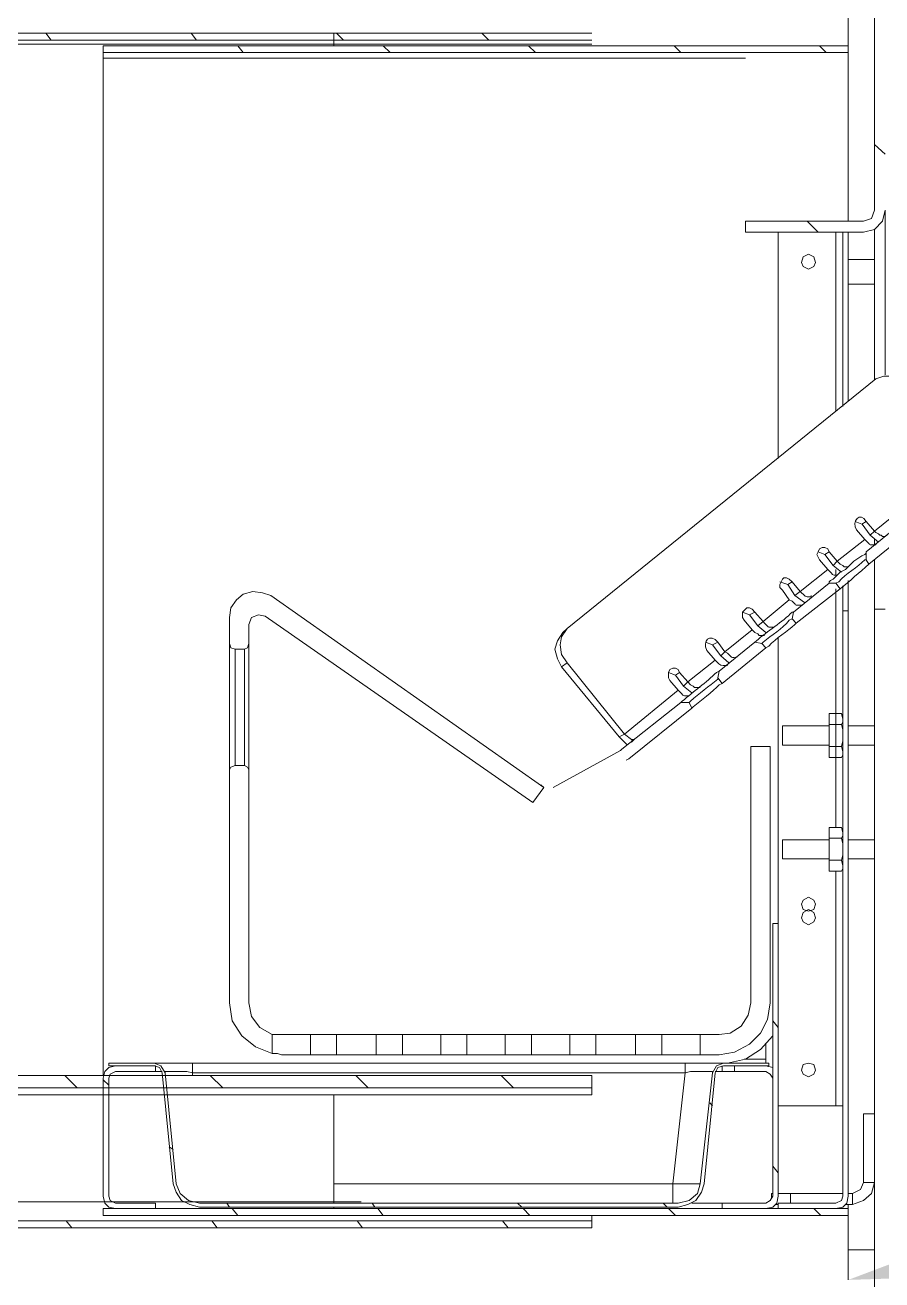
# Model space of a CAD drawing. Header units: inches. Extents: x 5 to 516, y -193 to 129.
# Drawn here: x 35.435 to 36.129, y -189.437 to -188.42 of the extents above; entities that cross this region are included whole.
import ezdxf

# ---------------------------------------------------------------- set-up
doc = ezdxf.new("R2010")
doc.units = ezdxf.units.IN
doc.header["$MEASUREMENT"] = 0
doc.layers.add('PDF7_Geometry', color=7, linetype='Continuous')
doc.layers.add('PDF7_Solid Fills', color=7, linetype='Continuous')

msp = doc.modelspace()

# ---------------------------------------------------------------- linework, layer by layer
at = {"layer": 'PDF7_Geometry', "lineweight": 15}
for points in [[(36.1013284, -188.5746732), (36.1013284, -188.4902287), (36.1013284, -187.9991176), (35.997995, -187.9991176), (35.997995, -187.9680064), (36.1013284, -187.9680064)], [(36.122442, -188.570229), (36.122442, -188.0668956), (36.1313309, -188.0668956)], [(35.8935511, -188.4268957), (34.9346622, -188.4268957), (34.9346622, -188.4324513), (35.8935511, -188.4324513)], [(35.4557753, -188.432451), (35.4513309, -188.4268955)], [(35.5735506, -188.432451), (35.5691061, -188.4268955)], [(35.6846617, -188.4357844), (35.6846617, -188.432451), (35.6846617, -188.4268955)], [(35.6924403, -188.432451), (35.6868847, -188.4268955)], [(35.8102178, -188.432451), (35.8046622, -188.4268955)], [(35.8935511, -188.4357842), (34.9346622, -188.4357842)], [(36.1013284, -188.4368953), (35.497995, -188.4368953), (35.497995, -188.4424508), (36.1013284, -188.4424508)], [(35.6113291, -188.4424506), (35.6068846, -188.4368951)], [(35.6846617, -188.4357842), (35.6846617, -188.4368953)], [(35.7302188, -188.4424506), (35.7246632, -188.4368951)], [(35.8479963, -188.4424506), (35.8424407, -188.4368951)], [(35.9657738, -188.4424506), (35.9602183, -188.4368951)], [(36.0835513, -188.4424506), (36.0779958, -188.4368951)], [(35.4979958, -188.4424506), (35.4979958, -189.2713395)], [(35.4979958, -188.4468954), (36.0179959, -188.4468954)], [(36.1313306, -188.5246729), (36.1224417, -188.5168951)], [(36.1313306, -188.7035622), (36.1313306, -188.5702289), (36.1291083, -188.5791177), (36.1224417, -188.5857844), (36.1135528, -188.5880066)], [(36.122442, -188.5702289), (36.1202198, -188.5768955), (36.1135531, -188.5791177)], [(36.1135512, -188.5791174), (36.0179957, -188.5791174), (36.0179957, -188.5880063), (36.1135512, -188.5880063)], [(36.0768849, -188.5880065), (36.067996, -188.5791176)], [(36.1013284, -188.5791174), (36.1013284, -188.5746729)], [(36.0446629, -188.5880065), (36.0446629, -188.7713398)], [(36.0913299, -188.7324513), (36.0913299, -188.5880068)], [(36.0968841, -188.5880065), (36.0968841, -188.7291176)], [(36.1013284, -188.5880065), (36.1013284, -188.7246732)], [(36.122442, -188.7080067), (36.122442, -188.5857845)], [(36.122442, -188.6102284), (36.1013309, -188.6102284)], [(36.1013284, -188.6302287), (36.1224395, -188.6302287)], [(35.8735519, -188.9368953), (35.8691075, -188.9302287), (35.8679964, -188.9224509), (35.8691075, -188.9157842), (35.8735519, -188.9091175), (36.123552, -188.7068953)], [(36.1157742, -188.8224509), (36.1224409, -188.8302286), (36.1968853, -188.7702286), (36.1502186, -188.7124508)], [(36.123552, -188.7068956), (36.1302186, -188.7046734), (36.1379964, -188.7046734), (36.1446631, -188.7068956), (36.1502186, -188.7124512)], [(36.1157734, -188.822451), (36.11244, -188.8246732), (36.1068845, -188.822451)], [(36.1124413, -188.8246731), (36.119108, -188.833562)], [(36.1446623, -188.8235623), (36.1157734, -188.8468956), (36.1157734, -188.8535623), (36.1179956, -188.8568956), (36.1535512, -188.8280067)], [(35.9957742, -188.9202286), (36.0013297, -188.9280064), (36.023552, -188.9102286), (36.0168853, -188.9024509), (36.0157742, -188.9002286), (36.0157742, -188.8957842), (36.0179964, -188.893562), (36.0191075, -188.8924509), (36.0213297, -188.8924509), (36.023552, -188.893562), (36.0257742, -188.8957842), (36.0324409, -188.903562), (36.053552, -188.8857842), (36.0479964, -188.8780064), (36.0457742, -188.8757842), (36.0457742, -188.873562), (36.0468853, -188.8713397), (36.0479964, -188.8691175), (36.0491075, -188.8680064), (36.0513297, -188.8680064), (36.053552, -188.8691175), (36.0557742, -188.8713397), (36.0624409, -188.8791175), (36.0846631, -188.8613397), (36.0779964, -188.853562), (36.0768853, -188.8513397), (36.0757742, -188.8491175), (36.0768853, -188.8468953), (36.0779964, -188.8446731), (36.0802186, -188.843562), (36.0824409, -188.843562), (36.0846631, -188.8446731), (36.0857742, -188.8468953), (36.0924409, -188.8546731), (36.1146631, -188.8368953), (36.1079964, -188.8291175)], [(36.1257741, -188.8391176), (36.1191074, -188.833562)], [(36.1191077, -188.8335617), (36.122441, -188.8302283)], [(36.1324405, -188.8335617), (36.1313294, -188.8346728), (36.1291072, -188.8346728), (36.1279961, -188.8335617), (36.1268849, -188.8335617), (36.1257738, -188.8324506), (36.1235516, -188.8313394), (36.1224405, -188.8302283)], [(36.1146634, -188.8368954), (36.1157746, -188.8380065)], [(36.1224412, -188.8413399), (36.1235523, -188.8413399), (36.1235523, -188.8402288)], [(36.122442, -188.8413397), (36.122442, -188.8368953)], [(36.0857735, -188.8468956), (36.0824401, -188.8491178), (36.0768846, -188.8468956)], [(36.0824414, -188.8491177), (36.0891081, -188.8580066)], [(36.1157734, -188.8468956), (36.1157734, -188.8480067), (36.1146623, -188.8491178), (36.11244, -188.8502289), (36.1057734, -188.8546734), (36.10244, -188.8580067), (36.0991067, -188.86134), (36.0946623, -188.8635623), (36.0891067, -188.8691178), (36.0868845, -188.8702289), (36.0857734, -188.87134), (36.0857734, -188.8724512)], [(36.1024406, -188.8580063), (36.1013295, -188.8591174), (36.0979961, -188.8591174), (36.096885, -188.8580063), (36.0946628, -188.8568951), (36.0935517, -188.855784), (36.0924406, -188.8546729), (36.0891073, -188.8580063), (36.0957739, -188.8635618)], [(36.1146633, -188.8535624), (36.1157744, -188.8535624)], [(36.122442, -188.853562), (36.122442, -189.7413398)], [(36.122442, -188.8935621), (36.122442, -188.8535621)], [(36.0846635, -188.8613395), (36.0857746, -188.8624506)], [(36.0913299, -188.8657843), (36.0913299, -188.8613398)], [(36.0924413, -188.8657839), (36.0935524, -188.8646728)], [(36.0968841, -188.8946734), (36.0968841, -188.8746734), (36.0968841, -189.3691179), (36.095773, -189.3724512), (36.0913286, -189.3746734), (36.0446619, -189.3746734), (36.0446619, -189.3791179), (36.0913286, -189.3791179)], [(36.0557736, -188.8713402), (36.0524402, -188.8735624), (36.0457736, -188.8713402)], [(36.0524415, -188.8735623), (36.057997, -188.8824512)], [(36.1013284, -188.8702286), (36.1013284, -189.3691175), (36.1002173, -189.3746731), (36.0968839, -189.3780064), (36.0913284, -189.3791175)], [(36.0913299, -188.8724512), (36.0935521, -188.8713401)], [(36.1013284, -188.8946731), (36.1013284, -188.8702287)], [(35.6002184, -188.900229), (35.6013295, -188.8924512), (35.605774, -188.8857846), (35.6113295, -188.8813401), (35.6191073, -188.8791179), (35.6268851, -188.880229), (35.6335517, -188.8824512)], [(35.6335511, -188.8824509), (35.8546622, -189.0380065), (35.8457734, -189.0502287), (35.6291067, -188.8991176), (35.6235511, -188.8980065), (35.6179956, -188.9002287), (35.6157733, -188.9057843), (35.6157733, -188.9213398), (35.6146622, -188.9246732), (35.61244, -188.9257843)], [(36.0535514, -188.885784), (36.0557736, -188.8868951)], [(36.063553, -188.8802286), (36.0624418, -188.8791175), (36.0579974, -188.8824508), (36.0657752, -188.8880064)], [(36.0713307, -188.8824508), (36.0713307, -188.8835619), (36.0702196, -188.8835619)], [(36.0913299, -189.0702289), (36.0913299, -188.8768955)], [(36.0913299, -188.9780065), (36.0913299, -188.8791176)], [(36.0257736, -188.8957842), (36.0213292, -188.8980064), (36.0157736, -188.8957842)], [(36.0568857, -188.8957842), (36.0557746, -188.8957842)], [(36.0624403, -188.8902285), (36.0635514, -188.8902285)], [(36.0968841, -188.8946731), (36.1013286, -188.8946731)], [(36.1313306, -188.8935621), (36.1224417, -188.8935621)], [(35.6002184, -189.0235621), (35.6002184, -188.9213398), (35.6002184, -188.9002287)], [(36.0213294, -188.8980069), (36.027996, -188.9068958)], [(36.0335508, -188.9046731), (36.0324397, -188.903562), (36.0279952, -188.9068954), (36.0346619, -188.9124509)], [(36.0535523, -188.9024509), (36.0557745, -188.9013398)], [(36.0591079, -188.9046733), (36.0579968, -188.9057844)], [(35.8702188, -188.9124507), (35.8657744, -188.9191174), (35.8635521, -188.9257841), (35.8657744, -188.9335619), (35.8691077, -188.9402285), (35.8735521, -188.9368952)], [(35.8735519, -188.9091175), (35.8702186, -188.9124509)], [(36.0235515, -188.9102286), (36.0246626, -188.9113397), (36.0257737, -188.9124508), (36.027996, -188.9135619), (36.0291071, -188.9146731), (36.0335515, -188.9146731)], [(36.0413286, -188.9080065), (36.0402175, -188.9080065)], [(36.0446629, -188.916895), (36.0446629, -189.1302284)], [(35.6002182, -188.9213402), (35.6013293, -188.9246736), (35.6046627, -188.9257847), (35.6124405, -188.9257847)], [(35.6046627, -189.0202287), (35.6046627, -188.9257842)], [(35.6124413, -188.9257847), (35.6124413, -189.0202291)], [(35.6157733, -189.0235619), (35.6157733, -188.9213396)], [(35.9568853, -188.9513398), (35.9557742, -188.9491175), (35.9557742, -188.9446731), (35.9568853, -188.9424509), (35.9591075, -188.9413398), (35.9613297, -188.9413398), (35.963552, -188.9424509), (35.9646631, -188.9446731), (35.9713297, -188.9524509), (35.993552, -188.9346731), (35.9868853, -188.9268953)], [(35.9957737, -188.9202288), (35.9913293, -188.922451), (35.9857737, -188.9202288)], [(35.9913295, -188.9224509), (35.9979961, -188.9313398)], [(36.0257748, -188.9202284), (35.9968859, -188.9435617), (35.9957748, -188.9491173), (35.9991081, -188.9535617), (36.0346637, -188.9246728)], [(36.0346622, -188.924673), (36.0313288, -188.9213397), (36.0257733, -188.9202286)], [(36.0268857, -188.9191175), (36.0257746, -188.9202286)], [(36.0313301, -188.9213398), (36.0324412, -188.9202287)], [(36.0368857, -188.9235622), (36.0346634, -188.9246733)], [(35.8735523, -188.9368952), (35.920219, -188.994673), (35.9157745, -188.9968952)], [(35.9935516, -188.9346732), (35.9946627, -188.9357843)], [(36.0035531, -188.9291177), (36.0013309, -188.9280066), (35.9979976, -188.93134), (36.0046642, -188.9368955)], [(36.0113309, -188.9324511), (36.0102198, -188.9324511)], [(35.9157747, -188.9968952), (35.869108, -188.9402285)], [(35.9646639, -188.9446728), (35.9613305, -188.946895), (35.955775, -188.9446728)], [(35.9613296, -188.9468955), (35.9679962, -188.9557844)], [(35.9968859, -188.9435617), (35.9946637, -188.9446728)], [(36.0024405, -188.9391176), (36.0035516, -188.9391176)], [(35.9635517, -188.9591178), (35.956885, -188.95134)], [(35.9713303, -188.9524508), (35.9679969, -188.9557842), (35.9746636, -188.9613397)], [(35.9813287, -188.9568956), (35.9768843, -188.9568956), (35.9757732, -188.9557845), (35.973551, -188.9546734), (35.9713287, -188.9524512)], [(35.9957735, -188.9502285), (35.9957735, -188.9491174)], [(35.9991081, -188.9535624), (35.9968858, -188.9546736)], [(35.9257739, -188.9991178), (35.9202183, -188.9946733), (35.9635517, -188.9591178), (35.9646628, -188.9602289)], [(35.9713295, -188.9635622), (35.9724406, -188.9635622)], [(35.9657746, -188.9691175), (35.9179968, -189.0068953), (35.9168857, -189.0080064)], [(35.9213289, -189.0157844), (35.9235511, -189.0146733), (35.9746623, -188.9735622)], [(35.9746623, -188.9735616), (35.9724401, -188.9691172), (35.9657735, -188.9691172)], [(35.9668859, -188.9680062), (35.9657748, -188.9691173)], [(35.9724402, -188.9691174), (35.9735513, -188.9680063)], [(35.9757747, -188.9724513), (35.9746636, -188.9735625)], [(36.085773, -188.9780069), (36.095773, -188.9780069), (36.0968841, -188.9824513), (36.0968841, -188.9846735), (36.095773, -188.9868957)], [(36.0857735, -188.9780065), (36.0857735, -188.9868954), (36.0957735, -188.9868954)], [(36.0957742, -188.9780065), (36.0968853, -188.9802287)], [(36.0479972, -189.0035622), (36.0479972, -188.9880066), (36.085775, -188.9880066)], [(36.0857735, -188.9868954), (36.0857735, -189.0046732), (36.0957735, -189.0046732)], [(36.0957742, -188.9868956), (36.0968853, -188.99134), (36.0968853, -188.9957844)], [(36.1013284, -188.9880066), (36.1224395, -188.9880066)], [(35.9224411, -189.0035621), (35.9157744, -188.9968954)], [(36.0446629, -188.993562), (36.0446629, -189.2191175)], [(36.0968841, -188.9957841), (36.0968841, -189.0002285), (36.095773, -189.004673)], [(35.9168847, -189.0080064), (35.8624402, -189.0380064)], [(35.9257732, -189.0013394), (35.9268843, -189.0002283), (35.9279954, -188.9991172), (35.9257732, -188.9991172), (35.9268843, -189.0002283)], [(35.9813298, -189.2380066), (35.9968854, -189.2380066), (36.0057743, -189.2368954), (36.0146632, -189.2313399), (36.0202187, -189.222451), (36.0224409, -189.212451), (36.0224409, -189.0046732), (36.0379965, -189.0046732), (36.0379965, -189.212451), (36.0357743, -189.2257843), (36.0302187, -189.2368954), (36.0213298, -189.2457843), (36.0091076, -189.252451), (35.9968854, -189.2546732)], [(36.0857735, -189.0035621), (36.0479957, -189.0035621)], [(36.0857735, -189.0046734), (36.0857735, -189.0135623), (36.0957735, -189.0135623)], [(36.0957742, -189.0046732), (36.0968853, -189.0091176)], [(36.122442, -189.0035621), (36.1013309, -189.0035621)], [(36.0968841, -189.009118), (36.0968841, -189.0113402), (36.095773, -189.0135625)], [(36.0968841, -189.0113401), (36.095773, -189.0135624)], [(35.6002181, -189.2124511), (35.6024404, -189.2268955), (35.6102181, -189.2391178), (35.6213293, -189.2480066), (35.6346626, -189.2535622), (35.6346626, -189.2380066), (35.6246626, -189.2324511), (35.6179959, -189.2235622), (35.6157737, -189.2124511), (35.6157737, -189.0235622)], [(35.6002184, -189.0235619), (35.6013295, -189.0213396), (35.6046629, -189.0202285)], [(35.6002184, -189.212451), (35.6002184, -189.0235621)], [(35.6046635, -189.0202287), (35.6124413, -189.0202287), (35.6146635, -189.0213398), (35.6157746, -189.023562)], [(35.8546627, -189.0380069), (35.8524405, -189.0357846)], [(36.085773, -189.0702287), (36.095773, -189.0702287), (36.0968841, -189.0746732), (36.0968841, -189.0768954), (36.095773, -189.0791176)], [(36.0857735, -189.0702289), (36.0857735, -189.0791178), (36.0957735, -189.0791178)], [(36.0857735, -189.0791178), (36.0857735, -189.0968956), (36.0957735, -189.0968956)], [(36.0957742, -189.0702289), (36.0968853, -189.0724511)], [(36.0957742, -189.0791174), (36.0968853, -189.0835619), (36.0968853, -189.0880063)], [(36.0479972, -189.095784), (36.0479972, -189.0802285), (36.085775, -189.0802285)], [(36.0968841, -189.0880065), (36.0968841, -189.092451), (36.095773, -189.0968954)], [(36.1013284, -189.0802285), (36.1224395, -189.0802285)], [(36.0857735, -189.0957845), (36.0479957, -189.0957845)], [(36.0857735, -189.0968953), (36.0857735, -189.1057841), (36.0957735, -189.1057841)], [(36.0957742, -189.0968956), (36.0968853, -189.1013401)], [(36.122442, -189.0957845), (36.1013309, -189.0957845)], [(36.0913299, -189.2957843), (36.0913299, -189.1057843)], [(36.0968841, -189.1013399), (36.0968841, -189.1035621), (36.095773, -189.1057843)], [(36.0968841, -189.103562), (36.095773, -189.1057842)], [(36.0446629, -189.2957841), (36.0446629, -189.2191174), (36.0446629, -189.2202285)], [(36.0446629, -189.2324513), (36.0402184, -189.2268958)], [(35.6424412, -189.2380066), (35.6346634, -189.2380066)], [(35.6657747, -189.2380066), (35.6424414, -189.2380066)], [(35.6657747, -189.2546732), (35.6657747, -189.2380065)], [(35.665775, -189.2546732), (35.6868861, -189.2546732), (35.6868861, -189.2380065), (35.665775, -189.2380065)], [(35.7191081, -189.2546732), (35.7191081, -189.2380065), (35.6868859, -189.2380065)], [(35.7191061, -189.2546732), (35.7402172, -189.2546732), (35.7402172, -189.2380065), (35.7191061, -189.2380065)], [(35.7713294, -189.2546732), (35.7713294, -189.2380065), (35.7402182, -189.2380065)], [(35.7713296, -189.2546732), (35.7924407, -189.2546732), (35.7924407, -189.2380065), (35.7713296, -189.2380065)], [(35.8235506, -189.2546732), (35.8235506, -189.2380065), (35.7924395, -189.2380065)], [(35.8235531, -189.2546732), (35.8446642, -189.2546732), (35.8446642, -189.2380065), (35.8235531, -189.2380065)], [(35.8757741, -189.2546732), (35.8757741, -189.2380065), (35.844663, -189.2380065)], [(35.8757744, -189.2546732), (35.8968855, -189.2546732), (35.8968855, -189.2380065), (35.8757744, -189.2380065)], [(35.9291075, -189.2546732), (35.9291075, -189.2380065), (35.8968853, -189.2380065)], [(35.9291078, -189.2546732), (35.9502189, -189.2546732), (35.9502189, -189.2380065), (35.9291078, -189.2380065)], [(35.9813287, -189.2380066), (35.9502176, -189.2380066)], [(35.9813287, -189.2546732), (35.9813287, -189.2380065)], [(36.0402186, -189.2391177), (36.0302186, -189.2502288), (36.0179964, -189.2580066), (36.003552, -189.2613399)], [(36.0346622, -189.2613402), (36.0346622, -189.2457846)], [(35.5546642, -189.3591179), (35.5457753, -189.2691179), (35.5435531, -189.2646735), (35.5391087, -189.2635624), (35.502442, -189.2635624), (35.502442, -189.2613402), (35.5391087, -189.2613402), (35.5446642, -189.2635624), (35.5479975, -189.2691179)], [(35.5702185, -189.2713398), (35.5702185, -189.2691176), (35.5702185, -189.2613398), (35.5391074, -189.2613398)], [(35.5479961, -189.2691176), (35.556885, -189.3591176), (35.5602183, -189.3668954), (35.566885, -189.372451), (35.5757739, -189.3746732), (35.9635517, -189.3746732), (35.9724406, -189.372451), (35.9791072, -189.3668954), (35.9813295, -189.3591176), (35.9913295, -189.2691176), (35.9946628, -189.2635621), (36.0002184, -189.2613398)], [(35.5702185, -189.2613402), (35.9691074, -189.2613402)], [(35.6346626, -189.2535621), (35.639107, -189.2535621), (35.6424404, -189.2546732)], [(35.6424412, -189.2546732), (35.6657745, -189.2546732)], [(35.6868861, -189.2546732), (35.7191083, -189.2546732)], [(35.7402172, -189.2546732), (35.7713284, -189.2546732)], [(35.7924407, -189.2546732), (35.8235519, -189.2546732)], [(35.8446642, -189.2546732), (35.8757753, -189.2546732)], [(35.8968855, -189.2546732), (35.9291077, -189.2546732)], [(35.9502189, -189.2546732), (35.98133, -189.2546732)], [(35.963552, -189.3780062), (35.9713297, -189.375784), (35.9779964, -189.3724507), (35.9824408, -189.365784), (35.9846631, -189.3591174), (35.993552, -189.2691174), (35.9957742, -189.2646729), (36.0002186, -189.2635618), (36.0368853, -189.2635618), (36.0368853, -189.2613396), (36.0002186, -189.2613396)], [(36.0002193, -189.2613398), (35.9691081, -189.2613398), (35.9691081, -189.2691176), (35.9735526, -189.2680065)], [(35.9968859, -189.2546732), (35.9813304, -189.2546732)], [(36.0168851, -189.2580064), (36.0346629, -189.2580064)], [(35.8935511, -189.2813399), (35.8935511, -189.2713399), (34.9346622, -189.2713399), (34.9346622, -189.3891177), (34.9435511, -189.3891177), (34.9435511, -189.2813399), (35.8935511, -189.2813399), (35.8935511, -189.2868955)], [(35.4768844, -189.2813399), (35.4668844, -189.2713399)], [(35.4979958, -189.3691174), (35.4979958, -189.2735619), (35.4991069, -189.2680063), (35.5024403, -189.264673), (35.5079958, -189.2635619)], [(35.5402186, -189.3746734), (35.5079964, -189.3746734), (35.5035519, -189.3724512), (35.5024408, -189.3691179), (35.5024408, -189.2735623), (35.5035519, -189.270229), (35.5079964, -189.2680067), (35.5402186, -189.2680067), (35.5402186, -189.2635623), (35.5079964, -189.2635623)], [(35.5457728, -189.2680066), (35.5402172, -189.2680066)], [(35.5479972, -189.2691176), (35.5479972, -189.2680065), (35.5491083, -189.2680065)], [(35.565775, -189.2680065), (35.5702194, -189.2691176)], [(35.9691081, -189.2691176), (35.5702192, -189.2691176)], [(35.5946642, -189.2813399), (35.5846642, -189.2713399)], [(35.7124395, -189.2813399), (35.7024395, -189.2713399)], [(35.8302192, -189.2813399), (35.8202192, -189.2713399)], [(35.9591074, -189.3591174), (35.9691074, -189.2691174)], [(35.9891081, -189.2680065), (35.9913304, -189.2680065), (35.9913304, -189.2691176)], [(35.9991081, -189.2680066), (35.9935525, -189.2680066)], [(35.9991081, -189.2635623), (35.9991081, -189.2680067), (36.0091081, -189.2680067)], [(36.0091065, -189.2680066), (36.0091065, -189.2635621)], [(36.0091066, -189.2680066), (36.0346622, -189.2680066), (36.0379955, -189.2702288), (36.0402177, -189.2735621)], [(36.0346622, -189.2635623), (36.0402177, -189.2646734)], [(35.5024401, -189.2791172), (35.4979956, -189.2746728)], [(34.9435524, -189.2868958), (35.8935525, -189.2868958)], [(35.5024401, -189.2868958), (35.5468845, -189.2868958)], [(35.5502193, -189.2868958), (35.8935527, -189.2868958)], [(35.6846617, -189.2868958), (35.6846617, -189.3735625)], [(35.9913295, -189.2957843), (35.9891072, -189.2935621)], [(36.0446629, -189.2957843), (36.0913296, -189.2957843)], [(36.0968841, -189.2957843), (36.0913286, -189.2957843)], [(36.1135512, -189.3580063), (36.1135512, -189.3024507), (36.1224401, -189.3024507)], [(35.5546636, -189.3313396), (35.5513302, -189.3291174)], [(36.0446629, -189.3502288), (36.0402184, -189.3446733)], [(35.9635528, -189.3780066), (35.575775, -189.3780066), (35.5679972, -189.3757844), (35.5613305, -189.3724511), (35.5568861, -189.3657844), (35.5546638, -189.3591177)], [(35.6846617, -189.3591174), (35.9591062, -189.3591174)], [(35.963551, -189.3591174), (35.9591065, -189.3591174), (35.9591065, -189.3746729)], [(35.9813287, -189.3591174), (35.9802176, -189.3591174)], [(36.1046624, -189.3668952), (36.111329, -189.3635618), (36.1135512, -189.3580063), (36.1224401, -189.3580063), (36.1202179, -189.3668952), (36.1135512, -189.3724507), (36.1046624, -189.3757841)], [(35.7068853, -189.3735623), (34.9435519, -189.3735623)], [(35.4979965, -189.3691177), (35.4991077, -189.3746732), (35.502441, -189.3780066), (35.5079965, -189.3791177), (35.5402188, -189.3791177), (35.5402188, -189.3746732)], [(35.5635521, -189.3735623), (35.5057743, -189.3735623)], [(35.6846617, -189.3735623), (35.5691061, -189.3735623)], [(35.6846617, -189.3746734), (35.6846617, -189.3735623)], [(36.0402186, -189.3668954), (36.0391075, -189.3668954)], [(36.0391087, -189.3668954), (36.0391087, -189.3713398)], [(36.0546636, -189.3668954), (36.0446636, -189.3668954)], [(36.0968841, -189.3668954), (36.0546619, -189.3668954)], [(36.0546636, -189.3746734), (36.0546636, -189.3668956)], [(36.0991072, -189.3757845), (36.1046627, -189.3757845), (36.1046627, -189.3668956), (36.1013294, -189.3668956)], [(35.6002184, -189.3780066), (35.5979962, -189.3746733)], [(35.6068848, -189.384673), (35.6024404, -189.3791175)], [(35.6846617, -189.3791177), (35.6846617, -189.3780066)], [(35.7179959, -189.3780066), (35.7157737, -189.3746733)], [(35.7246623, -189.384673), (35.7202179, -189.3791175)], [(35.8368856, -189.3780066), (35.8335523, -189.3746733)], [(35.843552, -189.384673), (35.8379965, -189.3791175)], [(35.8935511, -189.3891173), (35.8935511, -189.3846728)], [(35.9546632, -189.3780066), (35.9513298, -189.3746733)], [(35.9613296, -189.384673), (35.955774, -189.3791175)], [(35.9746623, -189.3746734), (35.9991068, -189.3746734)], [(36.0424408, -189.3757845), (36.044663, -189.3757845)], [(36.0791071, -189.384673), (36.0735515, -189.3791175)], [(36.1013284, -189.3791177), (36.1013284, -189.3757843)], [(36.1013284, -189.384673), (36.1013284, -189.4368952)], [(35.4724402, -189.3946732), (35.4679957, -189.3891176)], [(35.5902177, -189.3946732), (35.5857732, -189.3891176)], [(35.7079952, -189.3946732), (35.7035508, -189.3891176)], [(35.825775, -189.3946732), (35.8213305, -189.3891176)], [(36.122442, -189.4124508), (36.1013309, -189.4124508)]]:
    msp.add_lwpolyline(points, dxfattribs=at)
for points in [[(36.0635521, -188.6124505), (36.0646633, -188.6080061), (36.0691077, -188.6057838), (36.0735521, -188.6080061), (36.0746633, -188.6124505), (36.0735521, -188.6157838), (36.0691077, -188.6180061), (36.0646633, -188.6157838)], [(36.0635521, -189.1324509), (36.0646633, -189.1291175), (36.0691077, -189.1268953), (36.0735521, -189.1291175), (36.0746633, -189.1324509), (36.0735521, -189.1368953), (36.0691077, -189.1380064), (36.0646633, -189.1368953)], [(36.0635521, -189.1435621), (36.0646633, -189.1391176), (36.0691077, -189.1368954), (36.0735521, -189.1391176), (36.0746633, -189.1435621), (36.0735521, -189.1468954), (36.0691077, -189.1491176), (36.0646633, -189.1468954)], [(36.0346629, -189.3791175), (35.9991073, -189.3791175), (35.9991073, -189.3746731), (36.0346629, -189.3746731), (36.0379962, -189.3724509), (36.0402184, -189.3691175), (36.0402184, -189.1480064), (36.0446629, -189.1480064), (36.0446629, -189.3691175), (36.0435518, -189.3746731), (36.0402184, -189.3780064)], [(36.0635521, -189.2668955), (36.0646633, -189.262451), (36.0691077, -189.2613399), (36.0735521, -189.262451), (36.0746633, -189.2668955), (36.0735521, -189.2702288), (36.0691077, -189.272451), (36.0646633, -189.2702288)], [(35.4979958, -189.3791175), (35.4979958, -189.384673), (36.1013292, -189.384673), (36.1013292, -189.3791175)], [(34.9346616, -189.3891173), (34.9346616, -189.3946728), (35.8935506, -189.3946728), (35.8935506, -189.3891173)]]:
    msp.add_lwpolyline(points, close=True, dxfattribs=at)
msp.add_lwpolyline([(36.1179955, -188.8568952, -0.015953385), (36.0946643, -188.8768955), (36.0913309, -188.8724511), (36.0857746, -188.8724509), (36.0568857, -188.8957842), (36.0557746, -188.9013397), (36.059108, -188.9046731), (36.0946635, -188.8768953)], format="xyb", dxfattribs=at)
for points in [[(36.1079964, -188.8291175), (36.1033853, -188.8226546), (36.1112927, -188.8136916), (36.1157742, -188.8224509)], [(36.1157746, -188.8380065), (36.1195894, -188.8412288), (36.1171449, -188.8416362), (36.1224412, -188.8413399)], [(36.0935521, -188.8713401), (36.099441, -188.8646735), (36.1090336, -188.8592475), (36.1146633, -188.8535624)], [(36.0857746, -188.8624506), (36.0894598, -188.8656728), (36.0874228, -188.8660246), (36.0924413, -188.8657839)], [(36.0702196, -188.8835619), (36.0671641, -188.8840619), (36.0654418, -188.8823212), (36.063553, -188.8802286)], [(36.0557746, -188.8957842), (36.0484969, -188.9037101), (36.0352191, -188.9115435), (36.0268857, -188.9191175)], [(36.0557736, -188.8868951), (36.0594588, -188.8901174), (36.0574218, -188.8904692), (36.0624403, -188.8902285)], [(36.0324412, -188.9202287), (36.0394782, -188.9144139), (36.0474412, -188.9095065), (36.0535523, -188.9024509)], [(36.0402175, -188.9080065), (36.0351989, -188.9082287), (36.037236, -188.9079139), (36.0335508, -188.9046731)], [(36.0579968, -188.9057844), (36.0523671, -188.9114696), (36.0427745, -188.916914), (36.0368857, -188.9235622)], [(35.9868853, -188.9268953), (35.9826446, -188.9190064), (35.9894594, -188.9123953), (35.9957742, -188.9202286)], [(35.9946627, -188.9357843), (35.9973479, -188.9388213), (35.998496, -188.9394325), (36.0024405, -188.9391176)], [(36.0102198, -188.9324511), (36.0052013, -188.9326733), (36.0072383, -188.9323585), (36.0035531, -188.9291177)], [(35.9946637, -188.9446728), (35.9864044, -188.9527469), (35.9759044, -188.9602839), (35.9668859, -188.9680062)], [(35.9735513, -188.9680063), (35.9805328, -188.9615618), (35.9884773, -188.9561544), (35.9957735, -188.9502285)], [(35.9968858, -188.9546736), (35.991071, -188.9605254), (35.9822747, -188.9672662), (35.9757747, -188.9724513)], [(35.9646628, -188.9602289), (35.9684776, -188.9634511), (35.9660332, -188.9638585), (35.9713295, -188.9635622)], [(35.5491083, -189.2680065), (35.5546638, -189.2680065), (35.5602194, -189.2680065), (35.565775, -189.2680065)], [(35.9735526, -189.2680065), (35.9787378, -189.2680065), (35.983923, -189.2680065), (35.9891081, -189.2680065)], [(35.9802176, -189.3591174), (35.9746621, -189.3591174), (35.9691065, -189.3591174), (35.963551, -189.3591174)]]:
    msp.add_open_spline(points, degree=3, dxfattribs=at)
at = {"layer": 'PDF7_Solid Fills', "lineweight": 50, "transparency": 33554559}
msp.add_solid([(36.2702195, -189.43134), (36.1013306, -189.4368956), (36.2602195, -189.3768956)], dxfattribs=at)

doc.saveas('drawing.dxf')
